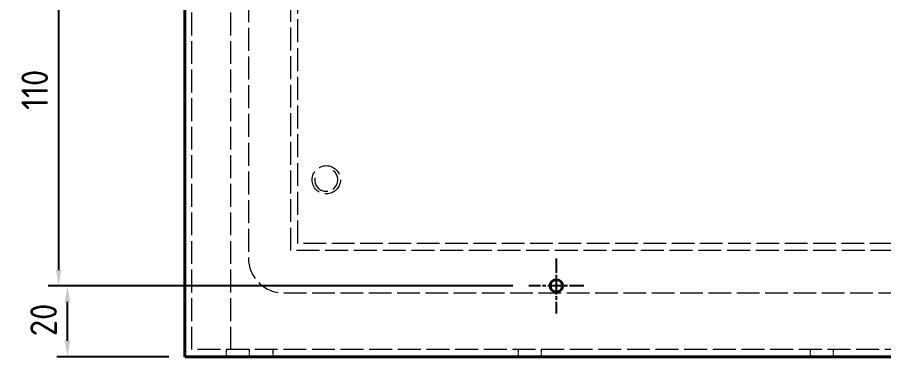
# Model space of a CAD drawing. Header units: millimetres. Extents: x 0 to 2523, y 0 to 1782.
# Drawn here: x 738 to 982.8, y 433.2 to 529.2 of the extents above; entities that cross this region are included whole.
import ezdxf

# ---------------------------------------------------------------- set-up
doc = ezdxf.new("R2010")
doc.units = ezdxf.units.MM
doc.header["$LTSCALE"] = 3
doc.linetypes.add('CHAIN', pattern=[0.3543, 0.2362, -0.0295, 0.0591, -0.0295])
doc.linetypes.add('DASHED', pattern=[0.2067, 0.1654, -0.0413])
for name, color, linetype, lineweight in [('가려진 것(ISO)', 2, 'DASHED', 18), ('가시적인 것(ISO)', 3, 'Continuous', 40), ('중심 표식(ISO)', 1, 'Continuous', 25), ('치수(ISO)', 2, 'Continuous', 25)]:
    doc.layers.add(name, color=color, linetype=linetype, lineweight=lineweight)
doc.styles.add('치수 텍스트_PSTEK_POSCO', font='isocp.shx')
doc.dimstyles.new('치수_PSTEK_POSCO', dxfattribs={"dimscale": 3, "dimtxt": 2.5, "dimasz": 1.5, "dimexe": 1, "dimexo": 1.5, "dimgap": 1, "dimtad": 1, "dimrnd": 1e-08, "dimdsep": 46, "dimtxsty": '치수 텍스트_PSTEK_POSCO', "dimcen": 0.09, "dimdle": 10, "dimclrd": 7, "dimclre": 7, "dimclrt": 2, "dimadec": 1, "dimazin": 2, "dimtfac": 1, "dimtmove": 0, "dimatfit": 3, "dimfxl": 0, "dimtolj": 1, "dimlwd": -1, "dimlwe": -1, "dimarcsym": 0})

# ---------------------------------------------------------------- blocks, each defined once
blk = doc.blocks.new('*D47')
at = {"layer": 'Defpoints', "color": 0, "transparency": 16777216}
for p in [(882.53, 563.23), (749.66, 453.23), (882.53, 453.23)]:
    blk.add_point(p, dxfattribs=at)
at = {"layer": '치수(ISO)', "color": 7, "transparency": 16777216}
for p, q in [((878.03, 563.23), (746.66, 563.23)), ((749.66, 558.73), (749.66, 457.73)), ((878.03, 453.23), (746.66, 453.23))]:
    blk.add_line(p, q, dxfattribs=at)
for points in [[(748.91, 558.73), (750.41, 558.73), (749.66, 563.23)], [(748.91, 457.73), (750.41, 457.73), (749.66, 453.23)]]:
    blk.add_solid(points, dxfattribs=at)
at = {"layer": '치수(ISO)', "color": 2, "transparency": 16777216, "insert": (742.91, 502.98), "char_height": 7.5, "attachment_point": 4, "rotation": 90, "style": '치수 텍스트_PSTEK_POSCO'}
blk.add_mtext('\\A1;110', dxfattribs=at)
blk = doc.blocks.new('*D51')
at = {"layer": 'Defpoints', "color": 0, "transparency": 16777216}
for p in [(752.16, 453.23), (882.53, 453.23), (785.28, 433.23)]:
    blk.add_point(p, dxfattribs=at)
at = {"layer": '치수(ISO)', "color": 7, "transparency": 16777216}
for p, q in [((878.03, 453.23), (749.16, 453.23)), ((752.16, 437.73), (752.16, 448.73)), ((780.78, 433.23), (749.16, 433.23))]:
    blk.add_line(p, q, dxfattribs=at)
for points in [[(751.41, 448.73), (752.91, 448.73), (752.16, 453.23)], [(751.41, 437.73), (752.91, 437.73), (752.16, 433.23)]]:
    blk.add_solid(points, dxfattribs=at)
at = {"layer": '치수(ISO)', "color": 2, "transparency": 16777216, "insert": (745.41, 439.01), "char_height": 7.5, "attachment_point": 4, "rotation": 90, "style": '치수 텍스트_PSTEK_POSCO'}
blk.add_mtext('\\A1;20', dxfattribs=at)

msp = doc.modelspace()

# ---------------------------------------------------------------- linework, layer by layer
at = {"layer": '가려진 것(ISO)', "ltscale": 13.022854}
for p, q in [((787.2766, 435.233), (787.2766, 1291.233)), ((798.2766, 435.233), (798.2766, 1291.233))]:
    msp.add_line(p, q, dxfattribs=at)
at = {"layer": '가려진 것(ISO)', "ltscale": 13.096617}
msp.add_line((803.2766, 1265.233), (803.2766, 461.233), dxfattribs=at)
at = {"layer": '가려진 것(ISO)', "ltscale": 13.03146}
msp.add_line((815.2766, 463.233), (815.2766, 1263.233), dxfattribs=at)
at = {"layer": '가려진 것(ISO)', "ltscale": 13.098612}
msp.add_line((817.2766, 465.233), (817.2766, 1261.233), dxfattribs=at)
at = {"layer": '가려진 것(ISO)', "ltscale": 12.901145}
for p, q in [((1113.2766, 465.233), (817.2766, 465.233)), ((813.2766, 451.233), (1117.2766, 451.233))]:
    msp.add_line(p, q, dxfattribs=at)
at = {"layer": '가려진 것(ISO)', "ltscale": 13.075485}
msp.add_line((1115.2766, 463.233), (815.2766, 463.233), dxfattribs=at)
at = {"layer": '가려진 것(ISO)', "ltscale": 13.047749}
msp.add_line((1143.2766, 435.233), (787.2766, 435.233), dxfattribs=at)
at = {"layer": '가려진 것(ISO)', "ltscale": 1.269698}
for p, q in [((797.0266, 435.233), (797.0266, 433.233)), ((803.5266, 435.233), (803.5266, 433.233)), ((810.2766, 433.233), (810.2766, 435.233)), ((879.5266, 435.233), (879.5266, 433.233)), ((886.0266, 435.233), (886.0266, 433.233)), ((962.0266, 435.233), (962.0266, 433.233)), ((968.5266, 435.233), (968.5266, 433.233))]:
    msp.add_line(p, q, dxfattribs=at)
at = {"layer": '가려진 것(ISO)', "ltscale": 13.510047}
msp.add_circle((825.2766, 483.233), 4, dxfattribs=at)
at = {"layer": '가려진 것(ISO)', "ltscale": 12.371826}
msp.add_arc((825.2766, 483.233), 3.256, 170, 80, dxfattribs=at)
at = {"layer": '가려진 것(ISO)', "ltscale": 12.665669}
msp.add_arc((813.2766, 461.233), 10, 180, 270, dxfattribs=at)
at = {"layer": '가시적인 것(ISO)'}
for p, q in [((785.2766, 433.233), (785.2766, 1293.233)), ((1145.2766, 433.233), (785.2766, 433.233))]:
    msp.add_line(p, q, dxfattribs=at)
msp.add_circle((890.2766, 453.233), 1.75, dxfattribs=at)
at = {"layer": '중심 표식(ISO)', "linetype": 'CHAIN', "ltscale": 5.741138}
for p, q in [((890.2766, 460.983), (890.2766, 445.483)), ((898.0266, 453.233), (882.5266, 453.233))]:
    msp.add_line(p, q, dxfattribs=at)

# ---------------------------------------------------------------- dimensions: what is measured, and where the dimension line sits
at = {"layer": '치수(ISO)', "color": 7}
for base, p1, picture, middle in [((749.6638, 453.233), (882.5266, 563.233), '*D47', (749.6638, 508.233)), ((752.1638, 453.233), (785.2766, 433.233), '*D51', (752.1638, 443.233))]:
    dim = msp.add_linear_dim(base=base, p1=p1, p2=(882.5266, 453.233), angle=90, dimstyle='치수_PSTEK_POSCO', override={"dimdec": 2, "dimtp": 0, "dimtm": 0, "dimtdec": 2, "dimtofl": 0, "dimatfit": 1}, dxfattribs=at)
    dim.commit()
    dim.dimension.update_dxf_attribs({"geometry": picture, "text_midpoint": middle, "dimtype": 160})

doc.saveas('drawing.dxf')
